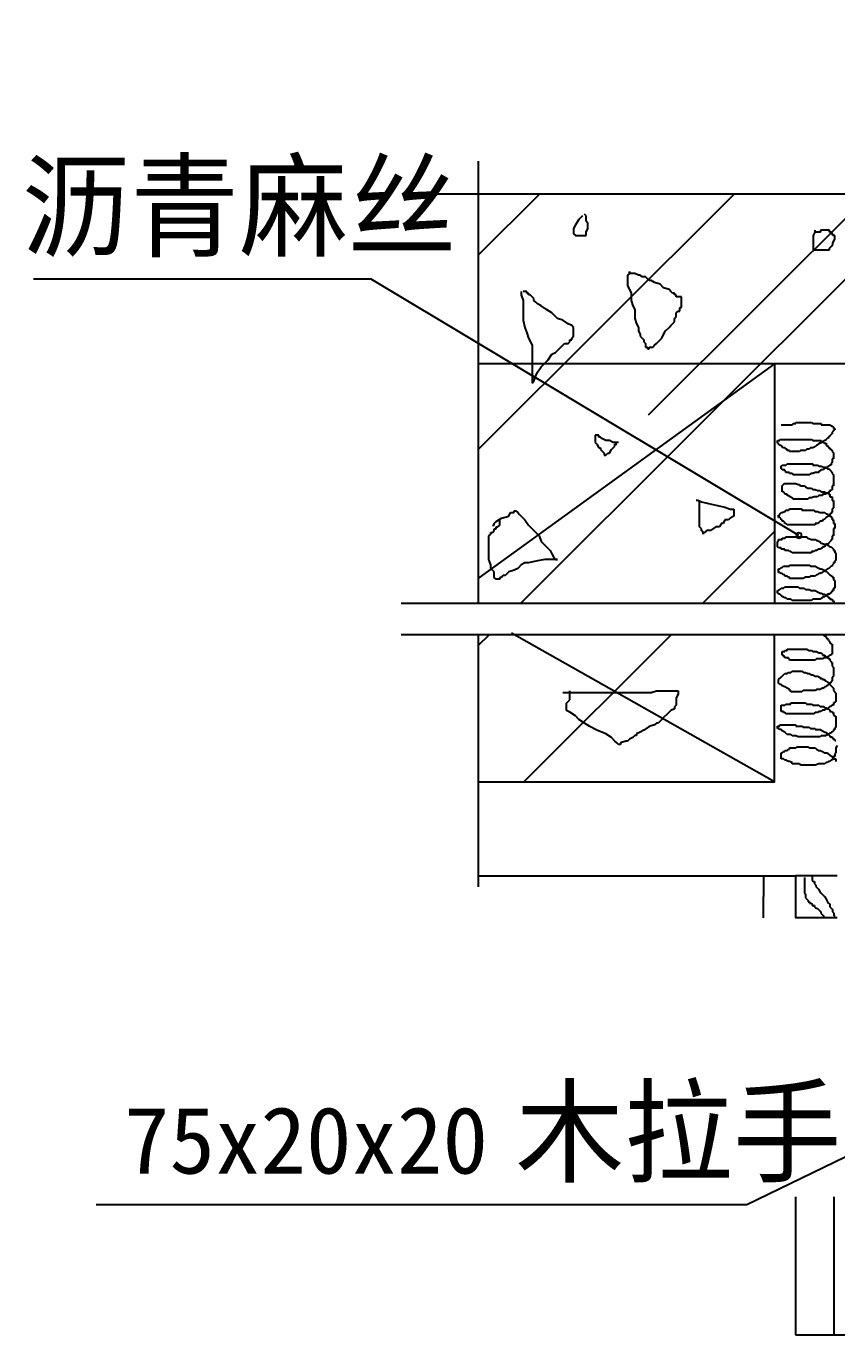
# Model space of a CAD drawing. Header units: metres. Extents: x 11444 to 31355, y -6738 to 16368.
# Drawn here: x 21585 to 25462, y 245 to 6509 of the extents above; entities that cross this region are included whole.
import ezdxf

# ---------------------------------------------------------------- set-up
doc = ezdxf.new("R2010")
doc.units = ezdxf.units.M
for name, color, linetype in [('BALCONY', 7, 'Continuous'), ('LVTRY', 6, 'Continuous'), ('PUB_TEXT', 7, 'Continuous'), ('WINDOW', 3, 'Continuous')]:
    doc.layers.add(name, color=color, linetype=linetype)
doc.dimstyles.get("Standard").update_dxf_attribs({"dimtxt": 2.5, "dimasz": 2.5, "dimexe": 1.25, "dimexo": 0.625, "dimtad": 1, "dimcen": 2.5, "dimazin": 3, "dimtfac": 1, "dimtmove": 0, "dimatfit": 3})

# ---------------------------------------------------------------- blocks, each defined once
blk = doc.blocks.new('_DOT')
blk.add_lwpolyline([(-0.05, 0, 1), (0.05, 0, 1)], format="xyb", close=True)
blk = doc.blocks.new('*D4')
for p, q in [((25447.72, 905.42), (25447.72, 245.25)), ((25964.11, 905.42), (25964.11, 245.25)), ((25447.97, 245.25), (25704.915, 245.25)), ((25706.915, 245.25), (25963.86, 245.25))]:
    blk.add_line(p, q)
at = {"layer": 'Defpoints'}
for p in [(25447.72, 905.42), (25964.11, 905.42), (25447.72, 245.25)]:
    blk.add_point(p, dxfattribs=at)
at = {"layer": 'WINDOW', "insert": (25705.915, 245.25), "char_height": 1, "attachment_point": 5}
blk.add_mtext('25', dxfattribs=at)
blk = doc.blocks.new('*D5')
for p, q in [((25264.44, 905.42), (25264.44, 245.25)), ((25447.72, 905.42), (25447.72, 245.25)), ((25264.69, 245.25), (25355.08, 245.25)), ((25357.08, 245.25), (25447.47, 245.25))]:
    blk.add_line(p, q)
at = {"layer": 'Defpoints'}
for p in [(25264.44, 905.42), (25447.72, 905.42), (25264.44, 245.25)]:
    blk.add_point(p, dxfattribs=at)
at = {"layer": 'WINDOW', "insert": (25356.08, 245.25), "char_height": 1, "attachment_point": 5}
blk.add_mtext('10', dxfattribs=at)
blk = doc.blocks.new('*D23')
for p, q in [((25111.65, 2442.99), (25111.65, 2342.06)), ((25111.4, 2342.06), (25111.15, 2342.06)), ((25111.65, 2241.14), (25111.65, 2342.06)), ((25111.65, 2342.06), (25111.65, 2342.06)), ((25111.9, 2342.06), (25112.15, 2342.06))]:
    blk.add_line(p, q)
at = {"layer": 'Defpoints'}
for p in [(25111.65, 2442.99), (25111.65, 2342.06), (25111.65, 2241.14)]:
    blk.add_point(p, dxfattribs=at)
at = {"layer": 'WINDOW', "insert": (25111.65, 2343.185), "char_height": 1, "attachment_point": 5}
blk.add_mtext('10', dxfattribs=at)

msp = doc.modelspace()

# ---------------------------------------------------------------- linework, layer by layer
at = {"layer": 'BALCONY'}
for p, q in [((23746.95, 5862.31), (23746.95, 3747.72)), ((23552.82, 5707.11), (25802.8, 5707.11)), ((25164.11, 4892.32), (23746.95, 4892.32)), ((25164.11, 4892.32), (23750.23, 3868.19)), ((23378.11, 3747.72), (26105.28, 3747.72)), ((23378.11, 3597.72), (26231.82, 3597.72)), ((23746.95, 3597.72), (23746.95, 2389.72)), ((25164.11, 2892.32), (23906.25, 3603.14)), ((23746.95, 2442.32), (25264.11, 2442.32))]:
    msp.add_line(p, q, dxfattribs=at)
for points in [[(28114.89, 4892.32), (25164.11, 4892.32), (25164.11, 3747.72)], [(23746.95, 2892.32), (25164.11, 2892.32), (25164.11, 3597.72)], [(25464.11, 2442.32), (25264.11, 2442.32), (25264.11, 2242.32), (25464.11, 2242.32)]]:
    msp.add_lwpolyline(points, dxfattribs=at)
at = {"layer": 'LVTRY'}
for p, q in [((23746.63, 4481.78), (24972.79, 5707.11)), ((23746.95, 5412.01), (24042.26, 5707.11)), ((23951.22, 3747.72), (25894.63, 5689.82)), ((24229.13, 5583.89), (24211.9, 5558.06)), ((24237.75, 5592.5), (24229.13, 5583.89)), ((24246.36, 5601.11), (24237.75, 5592.5)), ((24263.59, 5601.11), (24254.98, 5609.72)), ((24263.59, 5575.28), (24263.59, 5601.11)), ((24272.21, 5566.67), (24263.59, 5575.28)), ((24211.9, 5558.06), (24203.28, 5540.84)), ((24203.28, 5540.84), (24203.28, 5515.01)), ((24203.28, 5515.01), (24211.9, 5506.4)), ((24263.59, 5523.62), (24272.21, 5540.84)), ((24263.59, 5506.4), (24263.59, 5523.62)), ((24272.21, 5540.84), (24272.21, 5566.67)), ((25357.83, 5523.62), (25349.21, 5506.4)), ((25357.83, 5532.23), (25357.83, 5523.62)), ((25383.68, 5523.62), (25357.83, 5523.62)), ((25383.68, 5532.23), (25383.68, 5523.62)), ((25426.76, 5532.23), (25383.68, 5532.23)), ((25426.76, 5523.62), (25426.76, 5532.23)), ((25435.38, 5523.62), (25426.76, 5523.62)), ((25435.38, 5515.01), (25435.38, 5523.62)), ((25443.99, 5515.01), (25435.38, 5515.01)), ((25443.99, 5506.4), (25443.99, 5515.01)), ((24211.9, 5506.4), (24263.59, 5506.4)), ((25349.21, 5506.4), (25349.21, 5437.52)), ((25426.76, 5446.13), (25435.38, 5454.74)), ((25435.38, 5454.74), (25443.99, 5463.35)), ((25452.61, 5506.4), (25443.99, 5506.4)), ((25443.99, 5471.96), (25452.61, 5489.18)), ((25443.99, 5463.35), (25443.99, 5471.96)), ((25452.61, 5489.18), (25452.61, 5506.4)), ((25349.21, 5437.52), (25426.76, 5437.52)), ((25426.76, 5437.52), (25426.76, 5446.13)), ((24470.38, 5325.58), (24461.76, 5316.97)), ((24470.38, 5334.19), (24470.38, 5325.58)), ((24470.38, 5325.58), (24470.38, 5334.19)), ((24496.23, 5325.58), (24470.38, 5325.58)), ((24513.46, 5316.97), (24496.23, 5325.58)), ((24461.76, 5316.97), (24461.76, 5265.31)), ((24461.76, 5265.31), (24470.38, 5248.09)), ((24522.08, 5316.97), (24513.46, 5316.97)), ((24530.69, 5308.36), (24522.08, 5316.97)), ((24547.92, 5308.36), (24530.69, 5308.36)), ((24565.16, 5291.14), (24547.92, 5308.36)), ((24573.77, 5291.14), (24565.16, 5291.14)), ((24591, 5282.53), (24573.77, 5291.14)), ((24616.85, 5273.92), (24591, 5282.53)), ((24634.08, 5256.7), (24616.85, 5273.92)), ((23953.42, 5239.48), (23953.42, 5222.26)), ((23953.42, 5222.26), (23962.03, 5196.43)), ((23979.27, 5239.48), (23962.03, 5239.48)), ((23979.27, 5230.87), (23979.27, 5239.48)), ((23987.88, 5230.87), (23979.27, 5230.87)), ((23987.88, 5222.26), (23987.88, 5230.87)), ((23996.5, 5222.26), (23987.88, 5222.26)), ((24005.11, 5213.65), (23996.5, 5222.26)), ((24013.73, 5205.04), (24005.11, 5213.65)), ((24013.73, 5196.43), (24013.73, 5205.04)), ((24470.38, 5248.09), (24479, 5230.87)), ((24479, 5230.87), (24479, 5196.43)), ((24659.93, 5248.09), (24634.08, 5256.7)), ((24668.55, 5239.48), (24659.93, 5248.09)), ((24677.16, 5230.87), (24668.55, 5239.48)), ((24685.78, 5230.87), (24677.16, 5230.87)), ((24685.78, 5222.26), (24685.78, 5230.87)), ((24694.4, 5222.26), (24685.78, 5222.26)), ((24694.4, 5213.65), (24694.4, 5222.26)), ((24720.24, 5213.65), (24694.4, 5213.65)), ((24720.24, 5161.99), (24720.24, 5213.65)), ((23962.03, 5196.43), (23962.03, 5101.72)), ((24022.35, 5187.82), (24013.73, 5196.43)), ((24030.96, 5179.21), (24022.35, 5187.82)), ((24048.19, 5170.6), (24030.96, 5179.21)), ((24074.04, 5153.38), (24048.19, 5170.6)), ((24099.89, 5136.16), (24074.04, 5153.38)), ((24479, 5196.43), (24487.61, 5170.6)), ((24487.61, 5170.6), (24496.23, 5153.38)), ((24496.23, 5153.38), (24496.23, 5110.33)), ((24694.4, 5136.16), (24703.01, 5144.77)), ((24703.01, 5144.77), (24711.63, 5144.77)), ((24711.63, 5161.99), (24720.24, 5161.99)), ((24711.63, 5144.77), (24711.63, 5161.99)), ((23962.03, 5101.72), (23970.65, 5067.28)), ((24125.74, 5110.33), (24099.89, 5136.16)), ((24151.59, 5101.72), (24125.74, 5110.33)), ((24177.43, 5084.5), (24151.59, 5101.72)), ((24194.67, 5075.89), (24177.43, 5084.5)), ((24203.28, 5067.28), (24194.67, 5075.89)), ((24496.23, 5110.33), (24504.84, 5084.5)), ((24504.84, 5084.5), (24513.46, 5067.28)), ((24659.93, 5067.28), (24668.55, 5075.89)), ((24668.55, 5075.89), (24685.78, 5093.11)), ((24685.78, 5110.33), (24694.4, 5118.94)), ((24685.78, 5093.11), (24685.78, 5110.33)), ((24694.4, 5118.94), (24694.4, 5136.16)), ((23970.65, 5067.28), (23979.27, 5041.45)), ((23979.27, 5041.45), (23987.88, 5015.61)), ((23987.88, 5015.61), (24005.11, 4981.17)), ((24194.67, 5015.61), (24203.28, 5024.22)), ((24194.67, 5007), (24194.67, 5015.61)), ((24203.28, 5024.22), (24203.28, 5067.28)), ((24513.46, 5067.28), (24513.46, 5050.06)), ((24513.46, 5050.06), (24522.08, 5032.84)), ((24522.08, 5032.84), (24522.08, 5024.22)), ((24522.08, 5024.22), (24530.69, 5015.61)), ((24530.69, 5015.61), (24539.31, 5007)), ((24616.85, 5007), (24625.47, 5015.61)), ((24625.47, 5015.61), (24634.08, 5032.84)), ((24634.08, 5032.84), (24642.7, 5050.06)), ((24642.7, 5050.06), (24659.93, 5067.28)), ((24005.11, 4981.17), (24005.11, 4800.36)), ((24117.12, 4946.73), (24134.35, 4963.95)), ((24134.35, 4963.95), (24142.97, 4972.56)), ((24142.97, 4972.56), (24151.59, 4981.17)), ((24151.59, 4981.17), (24160.2, 4989.78)), ((24160.2, 4989.78), (24177.43, 4989.78)), ((24177.43, 4989.78), (24186.05, 4998.39)), ((24186.05, 5007), (24194.67, 5007)), ((24186.05, 4998.39), (24186.05, 5007)), ((24539.31, 5007), (24539.31, 4998.39)), ((24539.31, 4998.39), (24547.92, 4989.78)), ((24547.92, 4989.78), (24547.92, 4972.56)), ((24547.92, 4972.56), (24556.54, 4972.56)), ((24556.54, 4972.56), (24556.54, 4963.95)), ((24556.54, 4963.95), (24565.16, 4963.95)), ((24565.16, 4972.56), (24582.39, 4972.56)), ((24565.16, 4963.95), (24565.16, 4972.56)), ((24582.39, 4972.56), (24591, 4981.17)), ((24591, 4981.17), (24599.62, 4989.78)), ((24599.62, 4989.78), (24616.85, 5007)), ((24048.19, 4877.85), (24065.43, 4895.07)), ((24065.43, 4895.07), (24082.66, 4912.29)), ((24082.66, 4912.29), (24099.89, 4938.12)), ((24099.89, 4938.12), (24117.12, 4946.73)), ((24013.73, 4808.97), (24022.35, 4834.8)), ((24022.35, 4834.8), (24030.96, 4852.02)), ((24030.96, 4852.02), (24048.19, 4877.85)), ((24005.11, 4800.36), (24013.73, 4808.97)), ((25195.67, 4600.71), (25248.24, 4600.71)), ((25248.24, 4600.71), (25254.08, 4606.54)), ((25254.08, 4606.54), (25265.76, 4606.54)), ((25265.76, 4612.38), (25341.7, 4612.38)), ((25265.76, 4606.54), (25265.76, 4612.38)), ((25341.7, 4612.38), (25347.54, 4606.54)), ((25347.54, 4606.54), (25388.42, 4606.54)), ((25388.42, 4606.54), (25388.42, 4600.71)), ((25388.42, 4600.71), (25429.31, 4600.71)), ((25429.31, 4600.71), (25440.99, 4594.87)), ((25440.99, 4594.87), (25446.83, 4589.03)), ((25446.83, 4589.03), (25446.83, 4583.2)), ((25446.83, 4583.2), (25452.68, 4583.2)), ((25446.83, 4577.36), (25446.83, 4571.52)), ((25452.68, 4577.36), (25446.83, 4577.36)), ((25452.68, 4583.2), (25452.68, 4577.36)), ((24306.67, 4550.66), (24306.67, 4516.22)), ((24323.91, 4550.66), (24306.67, 4550.66)), ((24306.67, 4516.22), (24315.29, 4507.61)), ((24323.91, 4542.05), (24323.91, 4550.66)), ((24332.52, 4542.05), (24323.91, 4542.05)), ((24341.14, 4533.44), (24332.52, 4542.05)), ((24358.37, 4524.83), (24341.14, 4533.44)), ((24375.6, 4524.83), (24358.37, 4524.83)), ((24392.84, 4516.22), (24375.6, 4524.83)), ((24418.68, 4516.22), (24392.84, 4516.22)), ((25178.15, 4524.82), (25189.83, 4524.82)), ((25178.15, 4513.15), (25178.15, 4524.82)), ((25183.99, 4513.15), (25178.15, 4513.15)), ((25183.99, 4507.31), (25183.99, 4513.15)), ((25189.83, 4530.66), (25341.7, 4530.66)), ((25189.83, 4524.82), (25189.83, 4530.66)), ((25341.7, 4530.66), (25347.54, 4524.82)), ((25347.54, 4524.82), (25388.42, 4524.82)), ((25376.74, 4513.15), (25376.74, 4507.31)), ((25388.42, 4513.15), (25376.74, 4513.15)), ((25388.42, 4524.82), (25388.42, 4518.99)), ((25388.42, 4518.99), (25394.27, 4518.99)), ((25394.27, 4518.99), (25388.42, 4513.15)), ((25405.95, 4524.82), (25394.27, 4518.99)), ((25394.27, 4518.99), (25405.95, 4513.15)), ((25411.79, 4530.66), (25405.95, 4524.82)), ((25405.95, 4513.15), (25411.79, 4513.15)), ((25417.63, 4536.5), (25411.79, 4530.66)), ((25411.79, 4513.15), (25411.79, 4501.48)), ((25423.47, 4536.5), (25417.63, 4536.5)), ((25429.31, 4548.17), (25423.47, 4542.34)), ((25423.47, 4542.34), (25423.47, 4536.5)), ((25435.15, 4554.01), (25429.31, 4548.17)), ((25440.99, 4559.85), (25435.15, 4554.01)), ((25446.83, 4571.52), (25440.99, 4565.68)), ((25440.99, 4565.68), (25440.99, 4559.85)), ((24315.29, 4507.61), (24323.91, 4490.39)), ((24323.91, 4490.39), (24332.52, 4490.39)), ((24332.52, 4490.39), (24332.52, 4481.78)), ((24332.52, 4481.78), (24341.14, 4473.17)), ((24341.14, 4473.17), (24349.76, 4464.56)), ((24349.76, 4464.56), (24349.76, 4455.95)), ((24349.76, 4455.95), (24358.37, 4455.95)), ((24358.37, 4455.95), (24366.99, 4464.56)), ((24366.99, 4464.56), (24375.6, 4464.56)), ((24375.6, 4464.56), (24384.22, 4481.78)), ((24384.22, 4481.78), (24392.84, 4490.39)), ((24392.84, 4490.39), (24401.45, 4499)), ((24401.45, 4507.61), (24410.07, 4507.61)), ((24401.45, 4499), (24401.45, 4507.61)), ((25189.83, 4501.48), (25183.99, 4507.31)), ((25195.67, 4501.48), (25189.83, 4501.48)), ((25201.51, 4495.64), (25195.67, 4501.48)), ((25207.35, 4489.8), (25201.51, 4495.64)), ((25213.19, 4489.8), (25207.35, 4489.8)), ((25219.03, 4483.97), (25213.19, 4489.8)), ((25224.87, 4483.97), (25219.03, 4483.97)), ((25224.87, 4478.13), (25224.87, 4483.97)), ((25236.56, 4478.13), (25224.87, 4478.13)), ((25236.56, 4472.29), (25236.56, 4478.13)), ((25283.29, 4472.29), (25236.56, 4472.29)), ((25289.13, 4478.13), (25283.29, 4472.29)), ((25312.49, 4478.13), (25289.13, 4478.13)), ((25318.33, 4483.97), (25312.49, 4478.13)), ((25330.01, 4483.97), (25318.33, 4483.97)), ((25335.85, 4489.8), (25330.01, 4483.97)), ((25347.54, 4489.8), (25335.85, 4489.8)), ((25353.38, 4495.64), (25347.54, 4489.8)), ((25359.22, 4495.64), (25353.38, 4495.64)), ((25365.06, 4501.48), (25359.22, 4495.64)), ((25376.74, 4507.31), (25365.06, 4501.48)), ((25411.79, 4501.48), (25417.63, 4501.48)), ((25417.63, 4501.48), (25423.47, 4495.64)), ((25423.47, 4495.64), (25423.47, 4489.8)), ((25423.47, 4489.8), (25429.31, 4489.8)), ((25429.31, 4489.8), (25429.31, 4483.97)), ((25429.31, 4483.97), (25435.15, 4483.97)), ((25435.15, 4483.97), (25440.99, 4478.13)), ((25440.99, 4478.13), (25440.99, 4472.29)), ((25440.99, 4472.29), (25446.83, 4466.45)), ((25446.83, 4466.45), (25446.83, 4437.27)), ((25195.67, 4402.25), (25201.51, 4408.08)), ((25195.67, 4390.57), (25195.67, 4402.25)), ((25201.51, 4390.57), (25195.67, 4390.57)), ((25201.51, 4408.08), (25219.03, 4408.08)), ((25201.51, 4384.73), (25201.51, 4390.57)), ((25219.03, 4408.08), (25224.87, 4413.92)), ((25224.87, 4413.92), (25347.54, 4413.92)), ((25347.54, 4413.92), (25347.54, 4408.08)), ((25347.54, 4408.08), (25370.9, 4408.08)), ((25370.9, 4408.08), (25376.74, 4402.25)), ((25376.74, 4402.25), (25388.42, 4402.25)), ((25388.42, 4402.25), (25405.95, 4396.41)), ((25400.11, 4390.57), (25394.27, 4384.73)), ((25405.95, 4390.57), (25400.11, 4390.57)), ((25405.95, 4396.41), (25411.79, 4396.41)), ((25405.95, 4396.41), (25405.95, 4390.57)), ((25417.63, 4396.41), (25405.95, 4396.41)), ((25411.79, 4396.41), (25417.63, 4390.57)), ((25423.47, 4402.25), (25417.63, 4396.41)), ((25417.63, 4390.57), (25423.47, 4390.57)), ((25429.31, 4408.08), (25423.47, 4402.25)), ((25423.47, 4390.57), (25429.31, 4384.73)), ((25435.15, 4408.08), (25429.31, 4408.08)), ((25440.99, 4419.76), (25435.15, 4413.92)), ((25435.15, 4413.92), (25435.15, 4408.08)), ((25440.99, 4437.27), (25440.99, 4419.76)), ((25446.83, 4437.27), (25440.99, 4437.27)), ((25213.19, 4384.73), (25201.51, 4384.73)), ((25213.19, 4378.9), (25213.19, 4384.73)), ((25219.03, 4378.9), (25213.19, 4378.9)), ((25219.03, 4373.06), (25219.03, 4378.9)), ((25236.56, 4373.06), (25219.03, 4373.06)), ((25236.56, 4367.22), (25236.56, 4373.06)), ((25248.24, 4367.22), (25236.56, 4367.22)), ((25254.08, 4361.39), (25248.24, 4367.22)), ((25330.01, 4361.39), (25254.08, 4361.39)), ((25341.7, 4367.22), (25330.01, 4361.39)), ((25347.54, 4367.22), (25341.7, 4367.22)), ((25359.22, 4373.06), (25347.54, 4367.22)), ((25376.74, 4373.06), (25359.22, 4373.06)), ((25376.74, 4378.9), (25376.74, 4373.06)), ((25382.58, 4378.9), (25376.74, 4378.9)), ((25388.42, 4384.73), (25382.58, 4378.9)), ((25394.27, 4384.73), (25388.42, 4384.73)), ((25429.31, 4384.73), (25435.15, 4378.9)), ((25435.15, 4378.9), (25440.99, 4373.06)), ((25440.99, 4373.06), (25440.99, 4367.22)), ((25440.99, 4367.22), (25446.83, 4361.39)), ((25446.83, 4361.39), (25446.83, 4308.85)), ((25201.51, 4308.85), (25207.35, 4314.69)), ((25201.51, 4279.67), (25201.51, 4308.85)), ((25207.35, 4279.67), (25201.51, 4279.67)), ((25207.35, 4314.69), (25213.19, 4320.53)), ((25213.19, 4273.83), (25207.35, 4279.67)), ((25213.19, 4320.53), (25265.76, 4320.53)), ((25213.19, 4267.99), (25213.19, 4273.83)), ((25224.87, 4267.99), (25213.19, 4267.99)), ((25224.87, 4262.15), (25224.87, 4267.99)), ((25230.72, 4262.15), (25224.87, 4262.15)), ((25236.56, 4256.32), (25230.72, 4262.15)), ((25265.76, 4320.53), (25277.44, 4314.69)), ((25277.44, 4314.69), (25283.29, 4314.69)), ((25283.29, 4314.69), (25289.13, 4308.85)), ((25289.13, 4308.85), (25306.65, 4308.85)), ((25306.65, 4308.85), (25312.49, 4303.01)), ((25312.49, 4303.01), (25324.17, 4297.18)), ((25324.17, 4297.18), (25341.7, 4297.18)), ((25341.7, 4297.18), (25347.54, 4291.34)), ((25347.54, 4291.34), (25359.22, 4291.34)), ((25359.22, 4291.34), (25370.9, 4285.5)), ((25370.9, 4285.5), (25382.58, 4285.5)), ((25376.74, 4262.15), (25370.9, 4256.32)), ((25394.27, 4262.15), (25376.74, 4262.15)), ((25382.58, 4285.5), (25388.42, 4279.67)), ((25388.42, 4279.67), (25405.95, 4279.67)), ((25394.27, 4267.99), (25394.27, 4262.15)), ((25411.79, 4267.99), (25394.27, 4267.99)), ((25405.95, 4279.67), (25411.79, 4273.83)), ((25411.79, 4273.83), (25423.47, 4273.83)), ((25411.79, 4273.83), (25411.79, 4267.99)), ((25423.47, 4273.83), (25411.79, 4273.83)), ((25423.47, 4279.67), (25423.47, 4273.83)), ((25429.31, 4279.67), (25423.47, 4279.67)), ((25423.47, 4273.83), (25423.47, 4267.99)), ((25423.47, 4267.99), (25429.31, 4267.99)), ((25429.31, 4285.5), (25429.31, 4279.67)), ((25435.15, 4285.5), (25429.31, 4285.5)), ((25429.31, 4267.99), (25429.31, 4256.32)), ((25440.99, 4291.34), (25435.15, 4285.5)), ((25440.99, 4308.85), (25440.99, 4291.34)), ((25446.83, 4308.85), (25440.99, 4308.85)), ((24789.17, 4240.69), (24797.79, 4240.69)), ((24797.79, 4240.69), (24815.02, 4232.08)), ((24806.4, 4111.54), (24806.4, 4232.08)), ((24815.02, 4232.08), (24849.49, 4223.47)), ((24849.49, 4223.47), (24892.57, 4214.86)), ((24892.57, 4214.86), (24927.03, 4206.25)), ((24927.03, 4206.25), (24952.88, 4197.64)), ((24952.88, 4197.64), (24970.11, 4197.64)), ((24970.11, 4197.64), (24970.11, 4163.2)), ((25230.72, 4192.11), (25236.56, 4197.95)), ((25242.4, 4256.32), (25236.56, 4256.32)), ((25236.56, 4197.95), (25294.97, 4197.95)), ((25248.24, 4250.48), (25242.4, 4256.32)), ((25254.08, 4244.64), (25248.24, 4250.48)), ((25324.17, 4244.64), (25254.08, 4244.64)), ((25294.97, 4197.95), (25294.97, 4192.11)), ((25330.01, 4250.48), (25324.17, 4244.64)), ((25341.7, 4250.48), (25330.01, 4250.48)), ((25353.38, 4256.32), (25341.7, 4250.48)), ((25370.9, 4256.32), (25353.38, 4256.32)), ((25429.31, 4256.32), (25440.99, 4256.32)), ((25440.99, 4256.32), (25440.99, 4238.81)), ((25440.99, 4238.81), (25446.83, 4238.81)), ((25446.83, 4203.78), (25440.99, 4197.95)), ((25440.99, 4197.95), (25440.99, 4180.43)), ((25446.83, 4238.81), (25446.83, 4203.78)), ((23824.18, 4128.76), (23832.79, 4137.37)), ((23832.79, 4137.37), (23858.64, 4154.59)), ((23850.03, 4120.15), (23850.03, 4145.98)), ((23858.64, 4154.59), (23893.11, 4163.2)), ((23893.11, 4163.2), (23901.72, 4180.42)), ((23901.72, 4180.42), (23918.95, 4180.42)), ((23918.95, 4189.03), (23927.57, 4189.03)), ((23918.95, 4180.42), (23918.95, 4189.03)), ((23927.57, 4189.03), (23936.19, 4180.42)), ((23936.19, 4180.42), (23944.8, 4171.81)), ((23944.8, 4171.81), (23953.42, 4163.2)), ((23953.42, 4163.2), (23970.65, 4145.98)), ((23970.65, 4145.98), (23987.88, 4120.15)), ((24927.03, 4145.98), (24918.41, 4128.76)), ((24944.26, 4145.98), (24927.03, 4145.98)), ((24952.88, 4154.59), (24944.26, 4145.98)), ((24970.11, 4163.2), (24952.88, 4154.59)), ((25183.99, 4168.76), (25189.83, 4168.76)), ((25183.99, 4157.09), (25183.99, 4168.76)), ((25189.83, 4157.09), (25183.99, 4157.09)), ((25189.83, 4174.6), (25195.67, 4180.43)), ((25189.83, 4168.76), (25189.83, 4174.6)), ((25195.67, 4151.25), (25189.83, 4157.09)), ((25195.67, 4180.43), (25201.51, 4180.43)), ((25195.67, 4145.41), (25195.67, 4151.25)), ((25201.51, 4145.41), (25195.67, 4145.41)), ((25201.51, 4180.43), (25213.19, 4186.27)), ((25201.51, 4139.58), (25201.51, 4145.41)), ((25207.35, 4139.58), (25201.51, 4139.58)), ((25213.19, 4133.74), (25207.35, 4139.58)), ((25213.19, 4186.27), (25219.03, 4192.11)), ((25219.03, 4192.11), (25230.72, 4192.11)), ((25294.97, 4192.11), (25353.38, 4192.11)), ((25353.38, 4192.11), (25359.22, 4186.27)), ((25359.22, 4186.27), (25370.9, 4186.27)), ((25370.9, 4186.27), (25382.58, 4180.43)), ((25382.58, 4139.58), (25376.74, 4133.74)), ((25382.58, 4180.43), (25405.95, 4180.43)), ((25394.27, 4139.58), (25382.58, 4139.58)), ((25394.27, 4145.41), (25394.27, 4139.58)), ((25400.11, 4145.41), (25394.27, 4145.41)), ((25405.95, 4151.25), (25400.11, 4145.41)), ((25405.95, 4180.43), (25411.79, 4174.6)), ((25411.79, 4157.09), (25405.95, 4151.25)), ((25411.79, 4174.6), (25417.63, 4174.6)), ((25423.47, 4162.92), (25411.79, 4157.09)), ((25417.63, 4174.6), (25423.47, 4168.76)), ((25423.47, 4168.76), (25429.31, 4168.76)), ((25429.31, 4168.76), (25423.47, 4162.92)), ((25429.31, 4174.6), (25429.31, 4168.76)), ((25435.15, 4174.6), (25429.31, 4174.6)), ((25429.31, 4168.76), (25429.31, 4162.92)), ((25429.31, 4162.92), (25435.15, 4162.92)), ((25435.15, 4180.43), (25435.15, 4174.6)), ((25440.99, 4180.43), (25435.15, 4180.43)), ((25435.15, 4162.92), (25435.15, 4157.09)), ((25435.15, 4157.09), (25440.99, 4157.09)), ((25440.99, 4157.09), (25440.99, 4145.41)), ((25440.99, 4145.41), (25446.83, 4145.41)), ((25446.83, 4145.41), (25446.83, 4127.9)), ((23798.33, 4068.49), (23806.94, 4077.1)), ((23806.94, 4085.71), (23815.56, 4085.71)), ((23806.94, 4077.1), (23806.94, 4085.71)), ((23815.56, 4120.15), (23824.18, 4120.15)), ((23815.56, 4085.71), (23824.18, 4094.32)), ((23824.18, 4120.15), (23824.18, 4128.76)), ((23824.18, 4102.93), (23832.79, 4102.93)), ((23824.18, 4094.32), (23824.18, 4102.93)), ((23832.79, 4111.54), (23841.41, 4111.54)), ((23832.79, 4102.93), (23832.79, 4111.54)), ((23841.41, 4111.54), (23850.03, 4120.15)), ((23987.88, 4120.15), (24005.11, 4102.93)), ((24005.11, 4102.93), (24039.58, 4068.49)), ((24815.02, 4102.93), (24806.4, 4111.54)), ((24815.02, 4094.32), (24815.02, 4102.93)), ((24823.64, 4085.71), (24815.02, 4094.32)), ((24821.44, 3747.72), (25164.11, 4090.15)), ((24823.64, 4077.1), (24823.64, 4085.71)), ((24823.64, 4085.71), (24823.64, 4077.1)), ((24832.25, 4085.71), (24823.64, 4085.71)), ((24840.87, 4094.32), (24832.25, 4085.71)), ((24858.1, 4094.32), (24840.87, 4094.32)), ((24883.95, 4111.54), (24858.1, 4094.32)), ((24901.18, 4111.54), (24883.95, 4111.54)), ((24909.8, 4128.76), (24901.18, 4111.54)), ((24918.41, 4128.76), (24909.8, 4128.76)), ((25213.19, 4127.9), (25213.19, 4133.74)), ((25219.03, 4127.9), (25213.19, 4127.9)), ((25224.87, 4122.06), (25219.03, 4127.9)), ((25359.22, 4122.06), (25224.87, 4122.06)), ((25359.22, 4127.9), (25359.22, 4122.06)), ((25370.9, 4127.9), (25359.22, 4127.9)), ((25376.74, 4133.74), (25370.9, 4127.9)), ((25446.83, 4127.9), (25452.68, 4127.9)), ((25446.83, 4104.55), (25446.83, 4069.53)), ((25452.68, 4104.55), (25446.83, 4104.55)), ((25452.68, 4127.9), (25452.68, 4104.55)), ((23798.33, 3956.56), (23798.33, 4068.49)), ((24039.58, 4068.49), (24048.19, 4042.66)), ((24048.19, 4042.66), (24074.04, 4016.83)), ((24074.04, 4016.83), (24091.27, 3999.61)), ((25178.15, 4040.34), (25183.99, 4046.18)), ((25178.15, 4017), (25178.15, 4040.34)), ((25183.99, 4011.16), (25178.15, 4017)), ((25183.99, 4052.02), (25201.51, 4052.02)), ((25183.99, 4046.18), (25183.99, 4052.02)), ((25195.67, 4011.16), (25183.99, 4011.16)), ((25195.67, 4005.32), (25195.67, 4011.16)), ((25201.51, 4057.86), (25213.19, 4057.86)), ((25201.51, 4052.02), (25201.51, 4057.86)), ((25213.19, 4057.86), (25219.03, 4063.69)), ((25219.03, 4063.69), (25318.33, 4063.69)), ((25318.33, 4063.69), (25324.17, 4057.86)), ((25324.17, 4057.86), (25341.7, 4052.02)), ((25341.7, 4052.02), (25359.22, 4052.02)), ((25359.22, 4052.02), (25365.06, 4046.18)), ((25365.06, 4046.18), (25370.9, 4046.18)), ((25370.9, 4046.18), (25382.58, 4040.34)), ((25382.58, 4040.34), (25388.42, 4034.51)), ((25394.27, 4011.16), (25382.58, 4005.32)), ((25388.42, 4034.51), (25405.95, 4028.67)), ((25394.27, 4017), (25394.27, 4011.16)), ((25405.95, 4017), (25394.27, 4017)), ((25405.95, 4028.67), (25411.79, 4028.67)), ((25405.95, 4022.83), (25405.95, 4017)), ((25411.79, 4022.83), (25405.95, 4022.83)), ((25411.79, 4028.67), (25423.47, 4022.83)), ((25411.79, 4028.67), (25411.79, 4022.83)), ((25423.47, 4028.67), (25411.79, 4028.67)), ((25429.31, 4040.34), (25423.47, 4034.51)), ((25423.47, 4034.51), (25423.47, 4028.67)), ((25423.47, 4022.83), (25429.31, 4017)), ((25435.15, 4046.18), (25429.31, 4040.34)), ((25429.31, 4017), (25435.15, 4017)), ((25435.15, 4052.02), (25435.15, 4046.18)), ((25440.99, 4052.02), (25435.15, 4052.02)), ((25435.15, 4017), (25440.99, 4011.16)), ((25440.99, 4069.53), (25440.99, 4052.02)), ((25446.83, 4069.53), (25440.99, 4069.53)), ((25440.99, 4011.16), (25446.83, 4005.32)), ((23806.94, 3930.73), (23798.33, 3956.56)), ((24022.35, 3947.95), (23987.88, 3939.34)), ((24065.43, 3956.56), (24022.35, 3947.95)), ((24125.74, 3956.56), (24065.43, 3956.56)), ((24091.27, 3999.61), (24099.89, 3982.39)), ((24099.89, 3982.39), (24108.51, 3965.17)), ((24108.51, 3965.17), (24117.12, 3956.56)), ((24117.12, 3956.56), (24125.74, 3956.56)), ((25213.19, 4005.32), (25195.67, 4005.32)), ((25213.19, 3999.48), (25213.19, 4005.32)), ((25230.72, 3999.48), (25213.19, 3999.48)), ((25236.56, 3993.65), (25230.72, 3999.48)), ((25242.4, 3993.65), (25236.56, 3993.65)), ((25248.24, 3987.81), (25242.4, 3993.65)), ((25341.7, 3987.81), (25248.24, 3987.81)), ((25341.7, 3993.65), (25341.7, 3987.81)), ((25353.38, 3993.65), (25341.7, 3993.65)), ((25359.22, 3999.48), (25353.38, 3993.65)), ((25365.06, 3999.48), (25359.22, 3999.48)), ((25376.74, 4005.32), (25365.06, 3999.48)), ((25382.58, 4005.32), (25376.74, 4005.32)), ((25446.83, 4005.32), (25446.83, 3999.48)), ((25446.83, 3999.48), (25452.68, 3999.48)), ((25452.68, 3999.48), (25452.68, 3987.81)), ((25452.68, 3987.81), (25458.52, 3987.81)), ((25458.52, 3952.79), (25452.68, 3946.95)), ((25452.68, 3946.95), (25452.68, 3941.11)), ((25458.52, 3987.81), (25458.52, 3952.79)), ((23806.94, 3913.51), (23806.94, 3930.73)), ((23824.18, 3896.29), (23806.94, 3913.51)), ((23824.18, 3870.45), (23824.18, 3896.29)), ((23893.11, 3896.29), (23875.87, 3879.07)), ((23918.95, 3904.9), (23893.11, 3896.29)), ((23936.19, 3913.51), (23918.95, 3904.9)), ((23953.42, 3930.73), (23936.19, 3913.51)), ((23970.65, 3939.34), (23953.42, 3930.73)), ((23987.88, 3939.34), (23970.65, 3939.34)), ((25183.99, 3911.93), (25189.83, 3911.93)), ((25183.99, 3894.42), (25183.99, 3911.93)), ((25189.83, 3894.42), (25183.99, 3894.42)), ((25189.83, 3911.93), (25195.67, 3917.76)), ((25195.67, 3888.58), (25189.83, 3894.42)), ((25195.67, 3917.76), (25201.51, 3917.76)), ((25201.51, 3888.58), (25195.67, 3888.58)), ((25201.51, 3917.76), (25207.35, 3923.6)), ((25207.35, 3882.74), (25201.51, 3888.58)), ((25207.35, 3923.6), (25236.56, 3923.6)), ((25236.56, 3929.44), (25330.01, 3929.44)), ((25236.56, 3923.6), (25236.56, 3929.44)), ((25330.01, 3929.44), (25335.85, 3923.6)), ((25335.85, 3923.6), (25359.22, 3923.6)), ((25359.22, 3923.6), (25370.9, 3917.76)), ((25370.9, 3917.76), (25382.58, 3911.93)), ((25376.74, 3888.58), (25370.9, 3882.74)), ((25382.58, 3888.58), (25376.74, 3888.58)), ((25382.58, 3911.93), (25388.42, 3911.93)), ((25394.27, 3894.42), (25382.58, 3888.58)), ((25388.42, 3911.93), (25400.11, 3906.09)), ((25400.11, 3900.25), (25394.27, 3894.42)), ((25400.11, 3906.09), (25405.95, 3900.25)), ((25405.95, 3900.25), (25400.11, 3900.25)), ((25411.79, 3906.09), (25405.95, 3900.25)), ((25405.95, 3900.25), (25411.79, 3900.25)), ((25417.63, 3911.93), (25411.79, 3906.09)), ((25411.79, 3900.25), (25417.63, 3894.42)), ((25423.47, 3911.93), (25417.63, 3911.93)), ((25417.63, 3894.42), (25423.47, 3888.58)), ((25429.31, 3917.76), (25423.47, 3911.93)), ((25423.47, 3888.58), (25429.31, 3882.74)), ((25435.15, 3923.6), (25429.31, 3917.76)), ((25440.99, 3923.6), (25435.15, 3923.6)), ((25446.83, 3935.28), (25440.99, 3929.44)), ((25440.99, 3929.44), (25440.99, 3923.6)), ((25446.83, 3941.11), (25446.83, 3935.28)), ((25452.68, 3941.11), (25446.83, 3941.11)), ((23832.79, 3861.84), (23824.18, 3870.45)), ((23850.03, 3861.84), (23832.79, 3861.84)), ((23850.03, 3870.45), (23850.03, 3861.84)), ((23858.64, 3870.45), (23850.03, 3870.45)), ((23867.26, 3879.07), (23858.64, 3870.45)), ((23875.87, 3879.07), (23867.26, 3879.07)), ((25213.19, 3882.74), (25207.35, 3882.74)), ((25207.35, 3818.53), (25213.19, 3824.37)), ((25213.19, 3876.9), (25213.19, 3882.74)), ((25224.87, 3876.9), (25213.19, 3876.9)), ((25213.19, 3824.37), (25277.44, 3824.37)), ((25230.72, 3871.07), (25224.87, 3876.9)), ((25236.56, 3871.07), (25230.72, 3871.07)), ((25236.56, 3865.23), (25236.56, 3871.07)), ((25300.81, 3865.23), (25236.56, 3865.23)), ((25277.44, 3824.37), (25283.29, 3818.53)), ((25312.49, 3871.07), (25300.81, 3865.23)), ((25330.01, 3871.07), (25312.49, 3871.07)), ((25335.85, 3876.9), (25330.01, 3871.07)), ((25359.22, 3876.9), (25335.85, 3876.9)), ((25365.06, 3882.74), (25359.22, 3876.9)), ((25370.9, 3882.74), (25365.06, 3882.74)), ((25429.31, 3882.74), (25440.99, 3876.9)), ((25440.99, 3876.9), (25440.99, 3871.07)), ((25440.99, 3871.07), (25446.83, 3871.07)), ((25446.83, 3871.07), (25446.83, 3859.39)), ((25446.83, 3859.39), (25452.68, 3853.56)), ((25452.68, 3853.56), (25452.68, 3818.53)), ((25178.15, 3806.86), (25183.99, 3806.86)), ((25178.15, 3795.19), (25178.15, 3806.86)), ((25183.99, 3795.19), (25178.15, 3795.19)), ((25183.99, 3806.86), (25189.83, 3812.7)), ((25183.99, 3789.35), (25183.99, 3795.19)), ((25189.83, 3789.35), (25183.99, 3789.35)), ((25189.83, 3812.7), (25195.67, 3818.53)), ((25195.67, 3783.51), (25189.83, 3789.35)), ((25195.67, 3818.53), (25207.35, 3818.53)), ((25201.51, 3777.67), (25195.67, 3783.51)), ((25207.35, 3777.67), (25201.51, 3777.67)), ((25213.19, 3771.84), (25207.35, 3777.67)), ((25219.03, 3771.84), (25213.19, 3771.84)), ((25224.87, 3766), (25219.03, 3771.84)), ((25242.4, 3766), (25224.87, 3766)), ((25248.24, 3760.16), (25242.4, 3766)), ((25341.7, 3760.16), (25248.24, 3760.16)), ((25283.29, 3818.53), (25306.65, 3818.53)), ((25306.65, 3818.53), (25312.49, 3812.7)), ((25312.49, 3812.7), (25330.01, 3812.7)), ((25330.01, 3812.7), (25335.85, 3806.86)), ((25335.85, 3806.86), (25359.22, 3806.86)), ((25347.54, 3766), (25341.7, 3760.16)), ((25382.58, 3766), (25347.54, 3766)), ((25359.22, 3806.86), (25370.9, 3801.02)), ((25370.9, 3801.02), (25382.58, 3795.19)), ((25382.58, 3795.19), (25388.42, 3795.19)), ((25394.27, 3771.84), (25382.58, 3766)), ((25388.42, 3795.19), (25394.27, 3789.35)), ((25394.27, 3789.35), (25405.95, 3789.35)), ((25394.27, 3777.67), (25394.27, 3771.84)), ((25405.95, 3777.67), (25394.27, 3777.67)), ((25405.95, 3789.35), (25411.79, 3783.51)), ((25411.79, 3783.51), (25405.95, 3777.67)), ((25417.63, 3789.35), (25411.79, 3783.51)), ((25411.79, 3783.51), (25417.63, 3783.51)), ((25429.31, 3789.35), (25417.63, 3789.35)), ((25417.63, 3783.51), (25417.63, 3777.67)), ((25417.63, 3777.67), (25423.47, 3777.67)), ((25423.47, 3777.67), (25423.47, 3771.84)), ((25423.47, 3771.84), (25429.31, 3771.84)), ((25429.31, 3795.19), (25429.31, 3789.35)), ((25435.15, 3795.19), (25429.31, 3795.19)), ((25429.31, 3771.84), (25429.31, 3766)), ((25429.31, 3766), (25440.99, 3766)), ((25435.15, 3801.02), (25435.15, 3795.19)), ((25440.99, 3801.02), (25435.15, 3801.02)), ((25440.99, 3806.86), (25440.99, 3801.02)), ((25446.83, 3806.86), (25440.99, 3806.86)), ((25440.99, 3766), (25440.99, 3760.16)), ((25440.99, 3760.16), (25446.83, 3754.33)), ((25446.83, 3818.53), (25446.83, 3806.86)), ((25452.68, 3818.53), (25446.83, 3818.53)), ((25446.83, 3754.33), (25452.68, 3754.33)), ((23746.95, 3543.59), (23801.12, 3597.72)), ((23965.46, 2892.32), (24671.34, 3597.72)), ((25394.27, 3596.72), (25400.11, 3596.72)), ((25400.11, 3596.72), (25400.11, 3590.89)), ((25400.11, 3590.89), (25405.95, 3590.89)), ((25405.95, 3590.89), (25411.79, 3585.05)), ((25411.79, 3585.05), (25411.79, 3579.21)), ((25411.79, 3579.21), (25417.63, 3579.21)), ((25417.63, 3579.21), (25417.63, 3573.37)), ((25417.63, 3573.37), (25423.47, 3573.37)), ((25423.47, 3573.37), (25423.47, 3567.54)), ((25201.51, 3515), (25213.19, 3515)), ((25201.51, 3497.49), (25201.51, 3515)), ((25213.19, 3520.84), (25224.87, 3520.84)), ((25213.19, 3515), (25213.19, 3520.84)), ((25224.87, 3526.68), (25318.33, 3526.68)), ((25224.87, 3520.84), (25224.87, 3526.68)), ((25318.33, 3526.68), (25330.01, 3520.84)), ((25330.01, 3520.84), (25341.7, 3520.84)), ((25341.7, 3520.84), (25347.54, 3515)), ((25347.54, 3515), (25365.06, 3515)), ((25365.06, 3515), (25376.74, 3509.17)), ((25376.74, 3509.17), (25388.42, 3509.17)), ((25388.42, 3509.17), (25394.27, 3503.33)), ((25423.47, 3567.54), (25429.31, 3561.7)), ((25429.31, 3561.7), (25429.31, 3555.86)), ((25429.31, 3555.86), (25435.15, 3555.86)), ((25435.15, 3555.86), (25435.15, 3550.03)), ((25435.15, 3550.03), (25440.99, 3550.03)), ((25440.99, 3550.03), (25440.99, 3503.33)), ((25207.35, 3497.49), (25201.51, 3497.49)), ((25207.35, 3491.66), (25207.35, 3497.49)), ((25213.19, 3491.66), (25207.35, 3491.66)), ((25213.19, 3485.82), (25213.19, 3491.66)), ((25230.72, 3485.82), (25213.19, 3485.82)), ((25230.72, 3479.98), (25230.72, 3485.82)), ((25236.56, 3479.98), (25230.72, 3479.98)), ((25236.56, 3474.14), (25236.56, 3479.98)), ((25359.22, 3474.14), (25236.56, 3474.14)), ((25365.06, 3479.98), (25359.22, 3474.14)), ((25394.27, 3479.98), (25365.06, 3479.98)), ((25394.27, 3503.33), (25394.27, 3497.49)), ((25394.27, 3497.49), (25405.95, 3497.49)), ((25400.11, 3485.82), (25394.27, 3479.98)), ((25411.79, 3485.82), (25400.11, 3485.82)), ((25405.95, 3497.49), (25405.95, 3491.66)), ((25405.95, 3491.66), (25411.79, 3491.66)), ((25411.79, 3491.66), (25417.63, 3485.82)), ((25423.47, 3491.66), (25411.79, 3485.82)), ((25417.63, 3485.82), (25423.47, 3485.82)), ((25429.31, 3497.49), (25423.47, 3491.66)), ((25423.47, 3485.82), (25423.47, 3479.98)), ((25423.47, 3479.98), (25429.31, 3479.98)), ((25435.15, 3497.49), (25429.31, 3497.49)), ((25429.31, 3479.98), (25429.31, 3474.14)), ((25429.31, 3474.14), (25435.15, 3468.31)), ((25435.15, 3503.33), (25435.15, 3497.49)), ((25440.99, 3503.33), (25435.15, 3503.33)), ((25435.15, 3468.31), (25435.15, 3462.47)), ((25435.15, 3462.47), (25440.99, 3462.47)), ((25440.99, 3462.47), (25440.99, 3444.96)), ((25183.99, 3380.75), (25195.67, 3392.42)), ((25195.67, 3392.42), (25201.51, 3398.26)), ((25201.51, 3398.26), (25207.35, 3404.1)), ((25207.35, 3404.1), (25213.19, 3409.94)), ((25213.19, 3409.94), (25224.87, 3409.94)), ((25224.87, 3409.94), (25230.72, 3415.77)), ((25230.72, 3415.77), (25242.4, 3415.77)), ((25242.4, 3415.77), (25248.24, 3421.61)), ((25248.24, 3421.61), (25294.97, 3421.61)), ((25294.97, 3421.61), (25306.65, 3415.77)), ((25306.65, 3415.77), (25312.49, 3415.77)), ((25312.49, 3415.77), (25324.17, 3409.94)), ((25324.17, 3409.94), (25330.01, 3409.94)), ((25330.01, 3409.94), (25341.7, 3404.1)), ((25341.7, 3404.1), (25347.54, 3404.1)), ((25347.54, 3404.1), (25359.22, 3398.26)), ((25359.22, 3398.26), (25370.9, 3398.26)), ((25370.9, 3398.26), (25376.74, 3392.42)), ((25376.74, 3392.42), (25382.58, 3392.42)), ((25382.58, 3392.42), (25382.58, 3386.59)), ((25382.58, 3386.59), (25394.27, 3386.59)), ((25394.27, 3386.59), (25394.27, 3380.75)), ((25440.99, 3444.96), (25446.83, 3439.12)), ((25446.83, 3398.26), (25440.99, 3392.42)), ((25440.99, 3392.42), (25440.99, 3374.91)), ((25446.83, 3439.12), (25446.83, 3398.26)), ((24186.05, 3284.96), (24186.05, 3328.01)), ((24573.77, 3319.4), (24599.62, 3328.01)), ((24599.62, 3328.01), (24703.01, 3328.01)), ((24703.01, 3328.01), (24703.01, 3310.79)), ((25183.99, 3363.24), (25183.99, 3380.75)), ((25189.83, 3357.4), (25183.99, 3363.24)), ((25195.67, 3357.4), (25189.83, 3357.4)), ((25201.51, 3351.56), (25195.67, 3357.4)), ((25213.19, 3345.73), (25201.51, 3351.56)), ((25224.87, 3339.89), (25213.19, 3345.73)), ((25236.56, 3334.05), (25224.87, 3339.89)), ((25236.56, 3328.22), (25236.56, 3334.05)), ((25242.4, 3328.22), (25236.56, 3328.22)), ((25242.4, 3322.38), (25242.4, 3328.22)), ((25294.97, 3322.38), (25242.4, 3322.38)), ((25300.81, 3328.22), (25294.97, 3322.38)), ((25359.22, 3328.22), (25300.81, 3328.22)), ((25365.06, 3334.05), (25359.22, 3328.22)), ((25382.58, 3334.05), (25365.06, 3334.05)), ((25394.27, 3339.89), (25382.58, 3334.05)), ((25394.27, 3380.75), (25405.95, 3380.75)), ((25400.11, 3339.89), (25394.27, 3339.89)), ((25405.95, 3345.73), (25400.11, 3339.89)), ((25405.95, 3380.75), (25405.95, 3374.91)), ((25405.95, 3374.91), (25411.79, 3374.91)), ((25411.79, 3345.73), (25405.95, 3345.73)), ((25411.79, 3374.91), (25417.63, 3369.08)), ((25411.79, 3351.56), (25411.79, 3345.73)), ((25417.63, 3351.56), (25411.79, 3351.56)), ((25417.63, 3369.08), (25423.47, 3369.08)), ((25423.47, 3357.4), (25417.63, 3351.56)), ((25423.47, 3369.08), (25423.47, 3363.24)), ((25423.47, 3363.24), (25429.31, 3357.4)), ((25429.31, 3357.4), (25423.47, 3357.4)), ((25435.15, 3369.08), (25429.31, 3363.24)), ((25429.31, 3363.24), (25429.31, 3357.4)), ((25429.31, 3357.4), (25435.15, 3351.56)), ((25440.99, 3374.91), (25435.15, 3369.08)), ((25435.15, 3351.56), (25440.99, 3345.73)), ((25440.99, 3345.73), (25446.83, 3339.89)), ((25446.83, 3339.89), (25446.83, 3328.22)), ((25446.83, 3328.22), (25452.68, 3322.38)), ((25452.68, 3322.38), (25458.52, 3316.54)), ((24151.59, 3319.4), (24573.77, 3319.4)), ((24168.82, 3267.74), (24177.43, 3276.35)), ((24168.82, 3233.3), (24168.82, 3267.74)), ((24177.43, 3276.35), (24186.05, 3284.96)), ((24694.4, 3259.13), (24685.78, 3250.52)), ((24703.01, 3310.79), (24694.4, 3293.57)), ((24694.4, 3293.57), (24694.4, 3259.13)), ((25195.67, 3258.17), (25213.19, 3258.17)), ((25195.67, 3228.98), (25195.67, 3258.17)), ((25213.19, 3258.17), (25219.03, 3264.01)), ((25219.03, 3264.01), (25242.4, 3264.01)), ((25242.4, 3269.84), (25312.49, 3269.84)), ((25242.4, 3264.01), (25242.4, 3269.84)), ((25312.49, 3269.84), (25318.33, 3264.01)), ((25318.33, 3264.01), (25341.7, 3264.01)), ((25341.7, 3264.01), (25347.54, 3258.17)), ((25347.54, 3258.17), (25376.74, 3258.17)), ((25376.74, 3258.17), (25382.58, 3252.33)), ((25440.99, 3258.17), (25435.15, 3252.33)), ((25446.83, 3258.17), (25440.99, 3258.17)), ((25446.83, 3269.84), (25446.83, 3258.17)), ((25452.68, 3269.84), (25446.83, 3269.84)), ((25458.52, 3275.68), (25452.68, 3269.84)), ((25458.52, 3316.54), (25458.52, 3275.68)), ((24186.05, 3224.69), (24168.82, 3233.3)), ((24211.9, 3207.47), (24186.05, 3224.69)), ((24229.13, 3190.25), (24211.9, 3207.47)), ((24634.08, 3198.86), (24616.85, 3181.64)), ((24651.32, 3216.08), (24634.08, 3198.86)), ((24668.55, 3233.3), (24651.32, 3216.08)), ((24685.78, 3241.91), (24668.55, 3233.3)), ((24685.78, 3250.52), (24685.78, 3241.91)), ((25207.35, 3228.98), (25195.67, 3228.98)), ((25207.35, 3223.15), (25207.35, 3228.98)), ((25213.19, 3223.15), (25207.35, 3223.15)), ((25219.03, 3217.31), (25213.19, 3223.15)), ((25353.38, 3217.31), (25219.03, 3217.31)), ((25359.22, 3223.15), (25353.38, 3217.31)), ((25370.9, 3223.15), (25359.22, 3223.15)), ((25376.74, 3228.98), (25370.9, 3223.15)), ((25388.42, 3228.98), (25376.74, 3228.98)), ((25382.58, 3252.33), (25400.11, 3252.33)), ((25394.27, 3234.82), (25388.42, 3228.98)), ((25405.95, 3234.82), (25394.27, 3234.82)), ((25400.11, 3252.33), (25405.95, 3246.5)), ((25405.95, 3246.5), (25411.79, 3246.5)), ((25411.79, 3240.66), (25405.95, 3234.82)), ((25411.79, 3246.5), (25417.63, 3240.66)), ((25417.63, 3240.66), (25411.79, 3240.66)), ((25423.47, 3246.5), (25417.63, 3240.66)), ((25417.63, 3240.66), (25423.47, 3240.66)), ((25429.31, 3252.33), (25423.47, 3246.5)), ((25423.47, 3240.66), (25429.31, 3234.82)), ((25435.15, 3252.33), (25429.31, 3252.33)), ((25429.31, 3234.82), (25429.31, 3228.98)), ((25429.31, 3228.98), (25440.99, 3228.98)), ((25440.99, 3228.98), (25440.99, 3223.15)), ((25440.99, 3223.15), (25446.83, 3223.15)), ((25446.83, 3223.15), (25446.83, 3211.47)), ((25446.83, 3211.47), (25452.68, 3205.64)), ((25452.68, 3205.64), (25458.52, 3205.64)), ((25458.52, 3205.64), (25458.52, 3153.1)), ((24254.98, 3173.03), (24229.13, 3190.25)), ((24280.83, 3155.81), (24254.98, 3173.03)), ((24315.29, 3138.59), (24280.83, 3155.81)), ((24358.37, 3121.37), (24315.29, 3138.59)), ((24539.31, 3138.59), (24522.08, 3129.98)), ((24565.16, 3155.81), (24539.31, 3138.59)), ((24591, 3164.42), (24565.16, 3155.81)), ((24599.62, 3173.03), (24591, 3164.42)), ((24608.24, 3173.03), (24599.62, 3173.03)), ((24616.85, 3181.64), (24608.24, 3173.03)), ((25178.15, 3158.94), (25189.83, 3158.94)), ((25178.15, 3147.27), (25178.15, 3158.94)), ((25183.99, 3147.27), (25178.15, 3147.27)), ((25189.83, 3141.43), (25183.99, 3147.27)), ((25189.83, 3164.78), (25265.76, 3164.78)), ((25189.83, 3158.94), (25189.83, 3164.78)), ((25195.67, 3141.43), (25189.83, 3141.43)), ((25201.51, 3135.59), (25195.67, 3141.43)), ((25213.19, 3129.75), (25201.51, 3135.59)), ((25265.76, 3164.78), (25265.76, 3158.94)), ((25265.76, 3158.94), (25294.97, 3158.94)), ((25294.97, 3158.94), (25300.81, 3153.1)), ((25300.81, 3153.1), (25330.01, 3153.1)), ((25330.01, 3153.1), (25335.85, 3147.27)), ((25335.85, 3147.27), (25359.22, 3147.27)), ((25359.22, 3147.27), (25359.22, 3141.43)), ((25359.22, 3141.43), (25382.58, 3141.43)), ((25382.58, 3141.43), (25394.27, 3135.59)), ((25394.27, 3135.59), (25405.95, 3129.75)), ((25446.83, 3135.59), (25440.99, 3129.75)), ((25446.83, 3141.43), (25446.83, 3135.59)), ((25452.68, 3141.43), (25446.83, 3141.43)), ((25458.52, 3153.1), (25452.68, 3147.27)), ((25452.68, 3147.27), (25452.68, 3141.43)), ((24384.22, 3104.15), (24358.37, 3121.37)), ((24401.45, 3086.92), (24384.22, 3104.15)), ((24410.07, 3078.31), (24401.45, 3086.92)), ((24418.68, 3069.7), (24410.07, 3078.31)), ((24427.3, 3069.7), (24418.68, 3069.7)), ((24453.15, 3086.92), (24427.3, 3078.31)), ((24427.3, 3078.31), (24427.3, 3069.7)), ((24461.76, 3086.92), (24453.15, 3086.92)), ((24470.38, 3095.53), (24461.76, 3086.92)), ((24487.61, 3104.15), (24470.38, 3095.53)), ((24496.23, 3112.76), (24487.61, 3104.15)), ((24504.84, 3112.76), (24496.23, 3112.76)), ((24522.08, 3129.98), (24504.84, 3121.37)), ((24504.84, 3121.37), (24504.84, 3112.76)), ((25219.03, 3123.92), (25213.19, 3129.75)), ((25224.87, 3118.08), (25219.03, 3123.92)), ((25242.4, 3118.08), (25224.87, 3118.08)), ((25248.24, 3112.24), (25242.4, 3118.08)), ((25265.76, 3112.24), (25248.24, 3112.24)), ((25277.44, 3106.41), (25265.76, 3112.24)), ((25382.58, 3106.41), (25277.44, 3106.41)), ((25388.42, 3112.24), (25382.58, 3106.41)), ((25411.79, 3112.24), (25388.42, 3112.24)), ((25405.95, 3129.75), (25411.79, 3129.75)), ((25411.79, 3129.75), (25411.79, 3123.92)), ((25411.79, 3123.92), (25417.63, 3123.92)), ((25411.79, 3118.08), (25411.79, 3112.24)), ((25423.47, 3118.08), (25411.79, 3118.08)), ((25417.63, 3123.92), (25417.63, 3118.08)), ((25417.63, 3118.08), (25423.47, 3118.08)), ((25429.31, 3123.92), (25423.47, 3118.08)), ((25423.47, 3118.08), (25429.31, 3112.24)), ((25435.15, 3123.92), (25429.31, 3123.92)), ((25429.31, 3112.24), (25429.31, 3106.41)), ((25429.31, 3106.41), (25440.99, 3106.41)), ((25435.15, 3129.75), (25435.15, 3123.92)), ((25440.99, 3129.75), (25435.15, 3129.75)), ((25440.99, 3106.41), (25440.99, 3100.57)), ((25440.99, 3100.57), (25446.83, 3100.57)), ((25446.83, 3100.57), (25446.83, 3094.73)), ((25446.83, 3094.73), (25452.68, 3094.73)), ((25452.68, 3094.73), (25452.68, 3088.89)), ((25452.68, 3088.89), (25458.52, 3088.89)), ((25195.67, 3030.52), (25201.51, 3030.52)), ((25195.67, 3001.34), (25195.67, 3030.52)), ((25201.51, 3030.52), (25207.35, 3036.36)), ((25207.35, 3036.36), (25213.19, 3036.36)), ((25213.19, 3042.2), (25224.87, 3042.2)), ((25213.19, 3036.36), (25213.19, 3042.2)), ((25224.87, 3042.2), (25230.72, 3048.03)), ((25230.72, 3048.03), (25236.56, 3048.03)), ((25236.56, 3053.87), (25265.76, 3053.87)), ((25236.56, 3048.03), (25236.56, 3053.87)), ((25265.76, 3053.87), (25271.6, 3059.71)), ((25271.6, 3059.71), (25324.17, 3059.71)), ((25324.17, 3059.71), (25330.01, 3053.87)), ((25330.01, 3053.87), (25359.22, 3053.87)), ((25359.22, 3053.87), (25365.06, 3048.03)), ((25365.06, 3048.03), (25376.74, 3042.2)), ((25376.74, 3042.2), (25382.58, 3042.2)), ((25382.58, 3042.2), (25394.27, 3036.36)), ((25394.27, 3036.36), (25405.95, 3030.52)), ((25405.95, 3030.52), (25417.63, 3030.52)), ((25417.63, 3030.52), (25423.47, 3024.69)), ((25423.47, 3024.69), (25429.31, 3018.85)), ((25429.31, 3018.85), (25440.99, 3013.01)), ((25440.99, 3013.01), (25446.83, 3013.01)), ((25446.83, 3013.01), (25446.83, 3001.34)), ((25446.83, 3013.01), (25446.83, 3001.34)), ((25452.68, 3013.01), (25446.83, 3013.01)), ((25458.52, 3030.52), (25452.68, 3024.69)), ((25452.68, 3024.69), (25452.68, 3013.01)), ((25464.36, 3065.55), (25458.52, 3053.87)), ((25458.52, 3053.87), (25458.52, 3030.52)), ((25207.35, 3001.34), (25195.67, 3001.34)), ((25213.19, 2995.5), (25207.35, 3001.34)), ((25219.03, 2995.5), (25213.19, 2995.5)), ((25230.72, 2989.66), (25219.03, 2995.5)), ((25236.56, 2989.66), (25230.72, 2989.66)), ((25248.24, 2983.83), (25236.56, 2989.66)), ((25248.24, 2977.99), (25248.24, 2983.83)), ((25283.29, 2977.99), (25248.24, 2977.99)), ((25289.13, 2972.15), (25283.29, 2977.99)), ((25359.22, 2972.15), (25289.13, 2972.15)), ((25376.74, 2977.99), (25359.22, 2972.15)), ((25405.95, 2977.99), (25376.74, 2977.99)), ((25411.79, 2983.83), (25405.95, 2977.99)), ((25417.63, 2983.83), (25411.79, 2983.83)), ((25423.47, 2989.66), (25417.63, 2983.83)), ((25429.31, 2989.66), (25423.47, 2989.66)), ((25435.15, 2995.5), (25429.31, 2989.66)), ((25440.99, 2995.5), (25435.15, 2995.5)), ((25440.99, 3001.34), (25440.99, 2995.5)), ((25446.83, 3001.34), (25440.99, 3001.34)), ((25446.83, 3001.34), (25458.52, 3001.34)), ((25458.52, 3001.34), (25458.52, 2989.66)), ((25307.31, 2433.5), (25307.31, 2360.29)), ((25343.94, 2439.6), (25343.94, 2421.3)), ((25343.94, 2421.3), (25350.04, 2415.2)), ((25350.04, 2415.2), (25356.15, 2415.2)), ((25356.15, 2415.2), (25356.15, 2403)), ((25356.15, 2403), (25362.25, 2396.89)), ((25362.25, 2396.89), (25362.25, 2390.79)), ((25362.25, 2390.79), (25374.46, 2378.59)), ((25307.31, 2360.29), (25313.41, 2354.19)), ((25313.41, 2354.19), (25313.41, 2335.89)), ((25313.41, 2335.89), (25319.52, 2329.79)), ((25319.52, 2329.79), (25325.62, 2323.69)), ((25325.62, 2323.69), (25325.62, 2317.59)), ((25374.46, 2378.59), (25380.57, 2366.39)), ((25380.57, 2366.39), (25386.67, 2360.29)), ((25386.67, 2360.29), (25392.78, 2354.19)), ((25392.78, 2354.19), (25398.88, 2348.09)), ((25398.88, 2348.09), (25404.99, 2341.99)), ((25404.99, 2341.99), (25411.09, 2329.79)), ((25411.09, 2329.79), (25417.2, 2317.59)), ((25325.62, 2317.59), (25331.73, 2317.59)), ((25331.73, 2317.59), (25331.73, 2311.48)), ((25331.73, 2311.48), (25337.83, 2311.48)), ((25337.83, 2311.48), (25343.94, 2305.38)), ((25343.94, 2305.38), (25343.94, 2299.28)), ((25343.94, 2299.28), (25356.15, 2299.28)), ((25356.15, 2299.28), (25356.15, 2293.18)), ((25356.15, 2293.18), (25362.25, 2287.08)), ((25362.25, 2287.08), (25368.36, 2287.08)), ((25368.36, 2287.08), (25374.46, 2280.98)), ((25374.46, 2280.98), (25380.57, 2274.88)), ((25380.57, 2274.88), (25386.67, 2268.78)), ((25386.67, 2268.78), (25386.67, 2262.68)), ((25386.67, 2262.68), (25392.78, 2256.58)), ((25392.78, 2256.58), (25398.88, 2250.48)), ((25417.2, 2317.59), (25423.3, 2311.48)), ((25423.3, 2311.48), (25429.41, 2305.38)), ((25429.41, 2305.38), (25429.41, 2293.18)), ((25429.41, 2293.18), (25435.51, 2287.08)), ((25435.51, 2287.08), (25441.62, 2280.98)), ((25441.62, 2280.98), (25441.62, 2268.78)), ((25441.62, 2268.78), (25447.72, 2262.68)), ((25447.72, 2262.68), (25447.72, 2250.48)), ((25398.88, 2250.48), (25398.88, 2244.38)), ((25398.88, 2244.38), (25404.99, 2244.38)), ((25447.72, 2250.48), (25453.83, 2250.48))]:
    msp.add_line(p, q, dxfattribs=at)
at = {"layer": 'PUB_TEXT'}
for p, q in [((24561.43, 4647.66), (26423.92, 6508.89)), ((23235.18, 5297.66), (21620.7, 5297.66)), ((25281.3, 4070.82), (23235.18, 5297.66)), ((26443.52, 1552.13), (25031.95, 866.42)), ((25031.95, 866.42), (21920.68, 866.42))]:
    msp.add_line(p, q, dxfattribs=at)

# ---------------------------------------------------------------- block references
at = {"layer": 'PUB_TEXT', "xscale": 250, "yscale": 250, "zscale": 250}
msp.add_blockref('_DOT', (25281.3, 4070.82), dxfattribs=at)

# ---------------------------------------------------------------- texts
at = {"layer": 'PUB_TEXT'}
for s, height, p in [('沥青麻丝', 400, (21563.41, 5447.66)), ('木拉手', 400, (23925.24, 1016.42)), ('75x20x20', 320, (22052.79, 1016.42))]:
    msp.add_text(s, height=height, dxfattribs=at).set_placement(p)

# ---------------------------------------------------------------- dimensions: what is measured, and where the dimension line sits
at = {"layer": 'WINDOW'}
for base, p1, p2, text, picture, middle in [((25111.65, 2342.06), (25111.65, 2442.99), (25111.65, 2241.14), '10', '*D23', (25111.65, 2343.185)), ((25264.44, 245.25), (25264.44, 905.42), (25447.72, 905.42), '10', '*D5', (25356.08, 245.25)), ((25447.72, 245.25), (25447.72, 905.42), (25964.11, 905.42), '25', '*D4', (25705.915, 245.25))]:
    dim = msp.add_linear_dim(base=base, p1=p1, p2=p2, text=text, dimstyle='Standard', dxfattribs=at)
    dim.commit()
    dim.dimension.update_dxf_attribs({"geometry": picture, "text_midpoint": middle})

doc.saveas('drawing.dxf')
